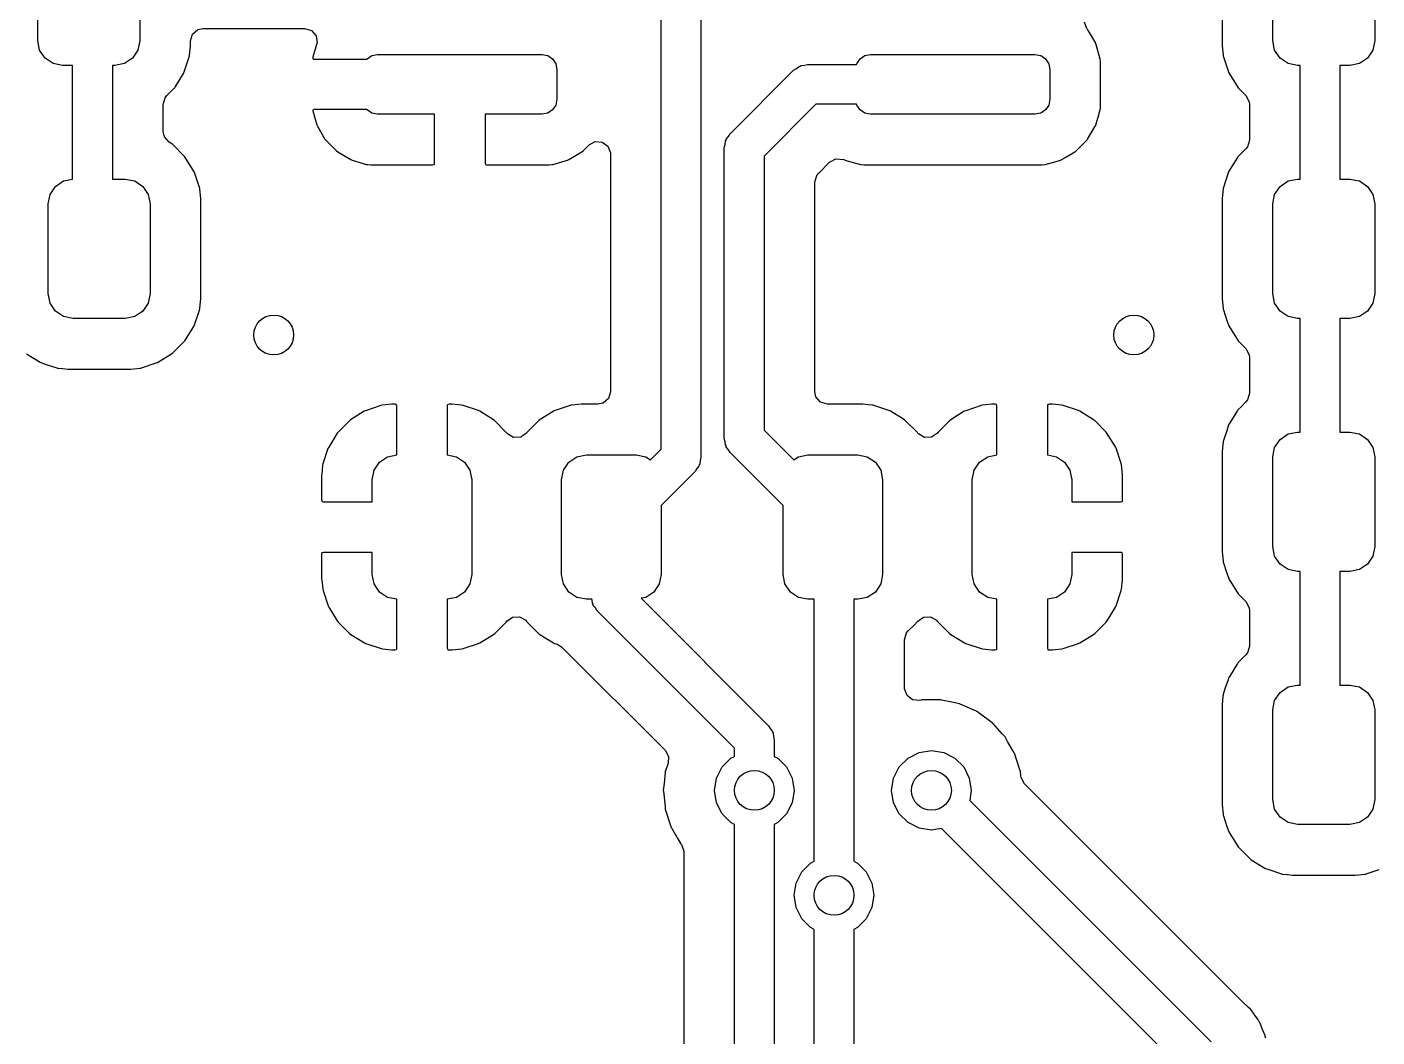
# Model space of a CAD drawing. Extents: x 61 to 228, y -146 to -45.
# Drawn here: x 180.4 to 193.96, y -65.47 to -55.33 of the extents above; entities that cross this region are included whole.
import ezdxf

# ---------------------------------------------------------------- set-up
doc = ezdxf.new("R2010")
doc.units = 0
doc.layers.add('BLACK', color=7, linetype='CONTINUOUS')

msp = doc.modelspace()

# ---------------------------------------------------------------- linework, layer by layer
at = {"layer": 'BLACK', "linetype": 'CONTINUOUS'}
for p, q in [((186.769, -59.5657), (186.769, -52.9656)), ((187.169, -52.8828), (187.169, -59.6488)), ((180.511, -55.4645), (180.511, -54.5645)), ((192.402, -54.5141), (192.402, -55.5149)), ((192.91, -55.4645), (192.91, -54.5645)), ((193.935, -54.5645), (193.935, -55.4645)), ((181.536, -54.8335), (181.536, -55.4645)), ((191.045, -55.3438), (191.02, -55.2792)), ((182.045, -55.468), (182.065, -55.3999)), ((182.065, -55.3999), (182.119, -55.3534)), ((182.119, -55.3534), (182.171, -55.342)), ((182.171, -55.342), (183.19, -55.342)), ((183.19, -55.342), (183.258, -55.362)), ((183.258, -55.362), (183.305, -55.4157)), ((183.305, -55.4157), (183.315, -55.4859)), ((191.048, -55.3467), (191.045, -55.3438)), ((191.052, -55.3535), (191.048, -55.3467)), ((191.06, -55.3666), (191.052, -55.3535)), ((191.052, -55.3535), (191.052, -55.3535)), ((191.133, -55.4899), (191.06, -55.3666)), ((180.53, -55.5602), (180.511, -55.4645)), ((180.585, -55.6413), (180.53, -55.5602)), ((181.517, -55.5602), (181.463, -55.6413)), ((181.536, -55.4645), (181.517, -55.5602)), ((182.035, -55.6091), (182.045, -55.5181)), ((182.045, -55.5149), (182.045, -55.468)), ((182.045, -55.5181), (182.045, -55.5149)), ((183.311, -55.5032), (183.273, -55.6321)), ((183.315, -55.4859), (183.311, -55.5032)), ((191.135, -55.4975), (191.133, -55.4899)), ((191.141, -55.5181), (191.135, -55.4975)), ((191.135, -55.4975), (191.135, -55.4975)), ((191.179, -55.6497), (191.141, -55.5181)), ((192.402, -55.5149), (192.402, -55.5181)), ((192.402, -55.5181), (192.402, -55.5181)), ((192.402, -55.5181), (192.412, -55.6091)), ((192.929, -55.5602), (192.91, -55.4645)), ((192.984, -55.6413), (192.929, -55.5602)), ((193.916, -55.5602), (193.862, -55.6413)), ((193.935, -55.4645), (193.916, -55.5602)), ((180.666, -55.6955), (180.585, -55.6413)), ((180.761, -55.7145), (180.666, -55.6955)), ((181.382, -55.6955), (181.286, -55.7145)), ((181.463, -55.6413), (181.382, -55.6955)), ((181.979, -55.7872), (182.022, -55.6561)), ((182.022, -55.6561), (182.032, -55.6259)), ((182.032, -55.6259), (182.034, -55.6194)), ((182.032, -55.6259), (182.032, -55.6259)), ((182.034, -55.6194), (182.035, -55.6091)), ((183.273, -55.6321), (183.274, -55.6462)), ((183.274, -55.6462), (183.281, -55.6495)), ((183.281, -55.6495), (183.816, -55.6495)), ((183.816, -55.6495), (183.817, -55.6474)), ((183.817, -55.6474), (183.866, -55.6149)), ((183.866, -55.6149), (183.923, -55.6035)), ((183.923, -55.6035), (185.573, -55.6035)), ((185.573, -55.6035), (185.631, -55.6149)), ((185.631, -55.6149), (185.679, -55.6474)), ((185.679, -55.6474), (185.712, -55.6961)), ((185.712, -55.6961), (185.723, -55.7535)), ((188.209, -55.7109), (188.241, -55.7035)), ((188.241, -55.7035), (188.733, -55.7035)), ((188.733, -55.7035), (188.735, -55.6961)), ((188.735, -55.6961), (188.767, -55.6474)), ((188.767, -55.6474), (188.816, -55.6149)), ((188.816, -55.6149), (188.873, -55.6035)), ((188.873, -55.6035), (190.523, -55.6035)), ((190.523, -55.6035), (190.581, -55.6149)), ((190.581, -55.6149), (190.629, -55.6474)), ((190.629, -55.6474), (190.662, -55.6961)), ((190.662, -55.6961), (190.673, -55.7535)), ((191.179, -55.6561), (191.179, -55.6497)), ((191.181, -55.6695), (191.179, -55.6561)), ((191.179, -55.6561), (191.179, -55.6561)), ((191.182, -55.687), (191.181, -55.6695)), ((191.182, -56.12), (191.182, -55.687)), ((192.412, -55.6091), (192.413, -55.6207)), ((192.413, -55.6207), (192.415, -55.6272)), ((192.415, -55.6272), (192.415, -55.6272)), ((192.415, -55.6272), (192.445, -55.7173)), ((193.065, -55.6955), (192.984, -55.6413)), ((193.16, -55.7145), (193.065, -55.6955)), ((193.781, -55.6955), (193.685, -55.7145)), ((193.862, -55.6413), (193.781, -55.6955)), ((180.861, -55.7145), (180.761, -55.7145)), ((180.861, -56.8552), (180.861, -55.7145)), ((181.286, -55.7145), (181.261, -55.7145)), ((181.261, -55.7145), (181.261, -56.8545)), ((181.89, -55.9316), (181.975, -55.7935)), ((181.975, -55.7935), (181.979, -55.7872)), ((181.975, -55.7935), (181.975, -55.7935)), ((185.723, -55.7535), (185.723, -56.0535)), ((187.463, -56.399), (188.1, -55.7618)), ((188.1, -55.7618), (188.128, -55.7441)), ((188.128, -55.7441), (188.155, -55.7233)), ((188.155, -55.7233), (188.166, -55.7207)), ((188.166, -55.7207), (188.176, -55.7146)), ((188.176, -55.7146), (188.209, -55.7109)), ((190.673, -55.7535), (190.673, -56.0535)), ((192.445, -55.7173), (192.469, -55.7884)), ((192.469, -55.7884), (192.562, -55.9388)), ((193.185, -55.7145), (193.16, -55.7145)), ((193.185, -56.8545), (193.185, -55.7145)), ((193.685, -55.7145), (193.585, -55.7145)), ((193.585, -55.7145), (193.585, -56.8545)), ((181.807, -56.0169), (181.881, -55.943)), ((181.881, -55.943), (181.886, -55.9378)), ((181.886, -55.9378), (181.89, -55.9316)), ((192.562, -55.9388), (192.639, -56.0159)), ((181.77, -56.1059), (181.79, -56.0378)), ((181.77, -56.3773), (181.77, -56.1059)), ((181.79, -56.0378), (181.807, -56.0169)), ((185.712, -56.1109), (185.679, -56.1596)), ((185.723, -56.0535), (185.712, -56.1109)), ((188.324, -56.1035), (187.804, -56.6232)), ((188.733, -56.1035), (188.324, -56.1035)), ((188.735, -56.1109), (188.733, -56.1035)), ((188.767, -56.1596), (188.735, -56.1109)), ((190.662, -56.1109), (190.629, -56.1596)), ((190.673, -56.0535), (190.662, -56.1109)), ((192.639, -56.0159), (192.64, -56.0167)), ((192.64, -56.0167), (192.674, -56.079)), ((192.674, -56.079), (192.677, -56.1059)), ((192.677, -56.1059), (192.677, -56.4631)), ((183.273, -56.1615), (183.272, -56.1694)), ((183.272, -56.1694), (183.313, -56.3093)), ((183.287, -56.1575), (183.273, -56.1615)), ((183.816, -56.1575), (183.287, -56.1575)), ((183.817, -56.1596), (183.816, -56.1575)), ((183.866, -56.1921), (183.817, -56.1596)), ((183.923, -56.2035), (183.866, -56.1921)), ((184.494, -56.2035), (183.923, -56.2035)), ((184.494, -56.698), (184.494, -56.2035)), ((185.573, -56.2035), (185.002, -56.2035)), ((185.002, -56.2035), (185.002, -56.6934)), ((185.631, -56.1921), (185.573, -56.2035)), ((185.679, -56.1596), (185.631, -56.1921)), ((188.816, -56.1921), (188.767, -56.1596)), ((188.873, -56.2035), (188.816, -56.1921)), ((190.523, -56.2035), (188.873, -56.2035)), ((190.581, -56.1921), (190.523, -56.2035)), ((190.629, -56.1596), (190.581, -56.1921)), ((191.135, -56.3093), (191.157, -56.2339)), ((191.157, -56.2339), (191.179, -56.1573)), ((191.179, -56.1573), (191.18, -56.1497)), ((191.18, -56.1497), (191.182, -56.1225)), ((191.182, -56.1225), (191.182, -56.12)), ((191.182, -56.1225), (191.182, -56.1225)), ((181.782, -56.4318), (181.77, -56.3773)), ((183.313, -56.3093), (183.319, -56.3237)), ((183.319, -56.3237), (183.395, -56.4532)), ((191.052, -56.4535), (191.129, -56.3239)), ((191.129, -56.3239), (191.133, -56.3171)), ((191.133, -56.3171), (191.135, -56.3093)), ((181.83, -56.4846), (181.782, -56.4318)), ((181.857, -56.5014), (181.83, -56.4846)), ((181.863, -56.5052), (181.857, -56.5014)), ((181.988, -56.6302), (181.863, -56.5052)), ((183.395, -56.4532), (183.405, -56.4656)), ((183.405, -56.4656), (183.511, -56.5719)), ((185.986, -56.5719), (186.046, -56.5116)), ((186.046, -56.5116), (186.108, -56.4776)), ((186.108, -56.4776), (186.179, -56.4827)), ((186.179, -56.4827), (186.236, -56.5252)), ((187.404, -56.5401), (187.412, -56.5075)), ((187.412, -56.5075), (187.416, -56.4743)), ((187.416, -56.4743), (187.422, -56.4646)), ((187.422, -56.4646), (187.424, -56.4534)), ((187.424, -56.4534), (187.445, -56.4273)), ((187.445, -56.4273), (187.463, -56.399)), ((190.93, -56.578), (191.048, -56.4603)), ((191.048, -56.4603), (191.052, -56.4535)), ((191.052, -56.4535), (191.052, -56.4535)), ((192.677, -56.4631), (192.657, -56.5312)), ((182.081, -56.7806), (181.988, -56.6302)), ((183.511, -56.5719), (183.524, -56.5816)), ((183.524, -56.5816), (183.653, -56.6581)), ((185.844, -56.6581), (185.973, -56.5816)), ((185.973, -56.5816), (185.986, -56.5719)), ((186.236, -56.5252), (186.261, -56.5918)), ((186.261, -56.5918), (186.261, -56.6007)), ((186.261, -56.6007), (186.261, -58.989)), ((187.404, -59.4585), (187.404, -56.5401)), ((187.804, -56.6232), (187.804, -59.3757)), ((188.462, -56.6845), (188.525, -56.6505)), ((188.525, -56.6505), (188.601, -56.6579)), ((190.787, -56.6626), (190.84, -56.6312)), ((190.84, -56.6312), (190.923, -56.582)), ((190.923, -56.582), (190.93, -56.578)), ((190.923, -56.582), (190.923, -56.582)), ((192.557, -56.6374), (192.488, -56.7495)), ((192.561, -56.6312), (192.557, -56.6374)), ((192.557, -56.6374), (192.557, -56.6374)), ((192.603, -56.5893), (192.561, -56.6312)), ((192.64, -56.5521), (192.603, -56.5893)), ((192.657, -56.5312), (192.64, -56.5521)), ((182.084, -56.7887), (182.081, -56.7806)), ((182.134, -56.9395), (182.084, -56.7887)), ((183.653, -56.6581), (183.668, -56.6644)), ((183.668, -56.6644), (183.813, -56.7068)), ((183.813, -56.7068), (183.826, -56.7091)), ((183.826, -56.7091), (183.854, -56.7113)), ((183.854, -56.7113), (183.859, -56.7115)), ((183.859, -56.7115), (184.476, -56.7115)), ((184.476, -56.7115), (184.492, -56.707)), ((184.492, -56.707), (184.493, -56.7056)), ((184.493, -56.7056), (184.494, -56.698)), ((185.002, -56.6934), (185.007, -56.7086)), ((185.007, -56.7086), (185.008, -56.7098)), ((185.008, -56.7098), (185.016, -56.7115)), ((185.016, -56.7115), (185.637, -56.7115)), ((185.637, -56.7115), (185.642, -56.7113)), ((185.642, -56.7113), (185.671, -56.7091)), ((185.671, -56.7091), (185.683, -56.7068)), ((185.683, -56.7068), (185.829, -56.6644)), ((185.829, -56.6644), (185.844, -56.6581)), ((188.35, -56.797), (188.462, -56.6845)), ((188.601, -56.6579), (188.603, -56.6586)), ((188.603, -56.6586), (188.61, -56.6626)), ((188.61, -56.6626), (188.617, -56.6649)), ((188.617, -56.6649), (188.617, -56.6649)), ((188.617, -56.6649), (188.638, -56.6709)), ((188.638, -56.6709), (188.77, -56.7091)), ((188.77, -56.7091), (188.776, -56.7096)), ((188.776, -56.7096), (188.776, -56.7096)), ((188.776, -56.7096), (188.804, -56.7118)), ((188.804, -56.7118), (188.804, -56.7118)), ((188.804, -56.7118), (188.807, -56.712)), ((188.807, -56.712), (190.59, -56.712)), ((190.59, -56.712), (190.592, -56.7118)), ((190.592, -56.7118), (190.621, -56.7096)), ((190.592, -56.7118), (190.592, -56.7118)), ((190.621, -56.7096), (190.627, -56.7091)), ((190.621, -56.7096), (190.621, -56.7096)), ((190.627, -56.7091), (190.759, -56.6709)), ((190.759, -56.6709), (190.779, -56.6649)), ((190.779, -56.6649), (190.787, -56.6626)), ((190.779, -56.6649), (190.779, -56.6649)), ((192.468, -56.7818), (192.413, -56.9496)), ((192.488, -56.7495), (192.468, -56.7818)), ((180.634, -57.0088), (180.688, -56.9277)), ((180.688, -56.9277), (180.769, -56.8735)), ((180.769, -56.8735), (180.861, -56.8552)), ((181.261, -56.8545), (181.39, -56.8545)), ((181.39, -56.8545), (181.486, -56.8735)), ((181.486, -56.8735), (181.567, -56.9277)), ((181.567, -56.9277), (181.621, -57.0088)), ((188.313, -56.8861), (188.333, -56.8179)), ((188.313, -58.989), (188.313, -56.8861)), ((188.333, -56.8179), (188.35, -56.797)), ((192.929, -57.0088), (192.984, -56.9277)), ((192.984, -56.9277), (193.065, -56.8735)), ((193.065, -56.8735), (193.16, -56.8545)), ((193.16, -56.8545), (193.185, -56.8545)), ((193.585, -56.8545), (193.685, -56.8545)), ((193.685, -56.8545), (193.781, -56.8735)), ((193.781, -56.8735), (193.862, -56.9277)), ((193.862, -56.9277), (193.916, -57.0088)), ((180.615, -57.1045), (180.634, -57.0088)), ((181.621, -57.0088), (181.64, -57.1045)), ((182.137, -56.9483), (182.134, -56.9395)), ((182.138, -56.9552), (182.137, -56.9483)), ((182.148, -57.0508), (182.138, -56.9552)), ((182.138, -56.9552), (182.138, -56.9552)), ((182.148, -57.0541), (182.148, -57.0508)), ((182.148, -58.0549), (182.148, -57.0541)), ((192.413, -56.9496), (192.402, -57.0541)), ((192.402, -57.0541), (192.402, -58.0549)), ((192.91, -57.1045), (192.929, -57.0088)), ((193.916, -57.0088), (193.935, -57.1045)), ((180.615, -58.0045), (180.615, -57.1045)), ((181.64, -57.1045), (181.64, -58.0045)), ((192.91, -58.0045), (192.91, -57.1045)), ((193.935, -57.1045), (193.935, -58.0045)), ((180.634, -58.1002), (180.615, -58.0045)), ((181.64, -58.0045), (181.621, -58.1002)), ((192.929, -58.1002), (192.91, -58.0045)), ((193.935, -58.0045), (193.916, -58.1002)), ((180.688, -58.1813), (180.634, -58.1002)), ((181.621, -58.1002), (181.567, -58.1813)), ((182.138, -58.1517), (182.145, -58.0859)), ((182.145, -58.0859), (182.148, -58.0549)), ((192.402, -58.0549), (192.402, -58.0581)), ((192.402, -58.0581), (192.402, -58.0581)), ((192.402, -58.0581), (192.412, -58.1525)), ((192.984, -58.1813), (192.929, -58.1002)), ((193.916, -58.1002), (193.862, -58.1813)), ((180.769, -58.2355), (180.688, -58.1813)), ((180.865, -58.2545), (180.769, -58.2355)), ((181.39, -58.2545), (180.865, -58.2545)), ((181.486, -58.2355), (181.39, -58.2545)), ((181.567, -58.1813), (181.486, -58.2355)), ((182.082, -58.3272), (182.128, -58.1892)), ((182.128, -58.1892), (182.136, -58.1659)), ((182.136, -58.1659), (182.138, -58.1594)), ((182.136, -58.1659), (182.136, -58.1659)), ((182.138, -58.1594), (182.138, -58.1517)), ((192.412, -58.1525), (192.413, -58.1607)), ((192.413, -58.1607), (192.415, -58.1672)), ((192.415, -58.1672), (192.415, -58.1672)), ((192.415, -58.1672), (192.451, -58.2741)), ((192.451, -58.2741), (192.469, -58.3284)), ((193.065, -58.2355), (192.984, -58.1813)), ((193.16, -58.2545), (193.065, -58.2355)), ((193.185, -58.2545), (193.16, -58.2545)), ((193.185, -59.3945), (193.185, -58.2545)), ((193.685, -58.2545), (193.585, -58.2545)), ((193.585, -58.2545), (193.585, -59.3945)), ((193.781, -58.2355), (193.685, -58.2545)), ((193.862, -58.1813), (193.781, -58.2355)), ((182.006, -58.4509), (182.078, -58.3335)), ((182.078, -58.3335), (182.082, -58.3272)), ((182.078, -58.3335), (182.078, -58.3335)), ((192.469, -58.3284), (192.562, -58.4788)), ((181.864, -58.603), (181.989, -58.4778)), ((181.989, -58.4778), (182.006, -58.4509)), ((192.562, -58.4788), (192.567, -58.484)), ((192.567, -58.484), (192.569, -58.4857)), ((192.569, -58.4857), (192.639, -58.5559)), ((180.398, -58.6076), (180.535, -58.6922)), ((181.714, -58.696), (181.864, -58.603)), ((192.639, -58.5559), (192.64, -58.5567)), ((192.64, -58.5567), (192.674, -58.619)), ((192.674, -58.619), (192.677, -58.6459)), ((192.677, -58.6459), (192.677, -59.0031)), ((180.535, -58.6922), (180.542, -58.6966)), ((180.542, -58.6966), (180.596, -58.7146)), ((180.596, -58.7146), (180.704, -58.7501)), ((180.704, -58.7501), (180.704, -58.7501)), ((180.704, -58.7501), (180.71, -58.7523)), ((180.71, -58.7523), (180.717, -58.753)), ((180.717, -58.753), (180.717, -58.753)), ((180.717, -58.753), (180.76, -58.7574)), ((180.76, -58.7574), (180.814, -58.763)), ((180.814, -58.763), (181.44, -58.763)), ((181.44, -58.763), (181.444, -58.7627)), ((181.444, -58.7627), (181.539, -58.7527)), ((181.444, -58.7627), (181.444, -58.7627)), ((181.539, -58.7527), (181.546, -58.752)), ((181.539, -58.7527), (181.539, -58.7527)), ((181.546, -58.752), (181.553, -58.7498)), ((181.553, -58.7498), (181.7, -58.7007)), ((181.553, -58.7498), (181.553, -58.7498)), ((181.7, -58.7007), (181.714, -58.696)), ((186.241, -59.0571), (186.187, -59.1036)), ((186.261, -58.989), (186.241, -59.0571)), ((188.324, -59.0413), (188.313, -58.989)), ((188.371, -59.095), (188.324, -59.0413)), ((188.439, -59.115), (188.371, -59.095)), ((192.64, -59.0921), (192.596, -59.1364)), ((192.657, -59.0712), (192.64, -59.0921)), ((192.677, -59.0031), (192.657, -59.0712)), ((183.789, -59.1863), (183.652, -59.2716)), ((183.803, -59.1801), (183.789, -59.1863)), ((183.957, -59.1286), (183.803, -59.1801)), ((183.97, -59.1258), (183.957, -59.1286)), ((184.066, -59.1158), (183.97, -59.1258)), ((184.072, -59.1155), (184.066, -59.1158)), ((184.102, -59.1155), (184.072, -59.1155)), ((184.11, -59.1172), (184.102, -59.1155)), ((184.111, -59.1184), (184.11, -59.1172)), ((184.115, -59.1336), (184.111, -59.1184)), ((184.115, -59.6243), (184.115, -59.1336)), ((184.625, -59.1214), (184.623, -59.129)), ((184.623, -59.129), (184.623, -59.6243)), ((184.626, -59.12), (184.625, -59.1214)), ((184.642, -59.1155), (184.626, -59.12)), ((184.667, -59.1155), (184.642, -59.1155)), ((184.673, -59.1158), (184.667, -59.1155)), ((184.767, -59.1255), (184.673, -59.1158)), ((184.781, -59.1284), (184.767, -59.1255)), ((184.935, -59.1795), (184.781, -59.1284)), ((184.948, -59.1857), (184.935, -59.1795)), ((185.086, -59.2707), (184.948, -59.1857)), ((185.695, -59.182), (185.545, -59.275)), ((185.756, -59.1617), (185.695, -59.182)), ((185.857, -59.1282), (185.756, -59.1617)), ((185.863, -59.126), (185.857, -59.1282)), ((185.857, -59.1282), (185.857, -59.1282)), ((185.87, -59.1253), (185.863, -59.126)), ((185.966, -59.1153), (185.87, -59.1253)), ((185.87, -59.1253), (185.87, -59.1253)), ((185.969, -59.115), (185.966, -59.1153)), ((185.966, -59.1153), (185.966, -59.1153)), ((186.135, -59.115), (185.969, -59.115)), ((186.187, -59.1036), (186.135, -59.115)), ((188.795, -59.115), (188.439, -59.115)), ((188.849, -59.1206), (188.795, -59.115)), ((188.892, -59.125), (188.849, -59.1206)), ((188.899, -59.1257), (188.892, -59.125)), ((188.892, -59.125), (188.892, -59.125)), ((188.906, -59.1279), (188.899, -59.1257)), ((188.966, -59.1477), (188.906, -59.1279)), ((188.906, -59.1279), (188.906, -59.1279)), ((189.067, -59.1814), (188.966, -59.1477)), ((189.073, -59.1852), (189.067, -59.1814)), ((189.203, -59.2651), (189.073, -59.1852)), ((189.073, -59.1852), (189.073, -59.1852)), ((189.814, -59.1863), (189.677, -59.2716)), ((189.828, -59.1801), (189.814, -59.1863)), ((189.982, -59.1286), (189.828, -59.1801)), ((189.995, -59.1258), (189.982, -59.1286)), ((190.091, -59.1158), (189.995, -59.1258)), ((190.097, -59.1155), (190.091, -59.1158)), ((190.127, -59.1155), (190.097, -59.1155)), ((190.135, -59.1172), (190.127, -59.1155)), ((190.136, -59.1184), (190.135, -59.1172)), ((190.14, -59.1336), (190.136, -59.1184)), ((190.14, -59.6243), (190.14, -59.1336)), ((190.65, -59.1214), (190.648, -59.129)), ((190.648, -59.129), (190.648, -59.6243)), ((190.651, -59.12), (190.65, -59.1214)), ((190.667, -59.1155), (190.651, -59.12)), ((190.692, -59.1155), (190.667, -59.1155)), ((190.698, -59.1158), (190.692, -59.1155)), ((190.792, -59.1255), (190.698, -59.1158)), ((190.806, -59.1284), (190.792, -59.1255)), ((190.96, -59.1795), (190.806, -59.1284)), ((190.973, -59.1857), (190.96, -59.1795)), ((191.111, -59.2707), (190.973, -59.1857)), ((192.557, -59.1774), (192.498, -59.2737)), ((192.561, -59.1712), (192.557, -59.1774)), ((192.557, -59.1774), (192.557, -59.1774)), ((192.596, -59.1364), (192.561, -59.1712)), ((183.64, -59.2806), (183.526, -59.3953)), ((183.652, -59.2716), (183.64, -59.2806)), ((185.098, -59.2798), (185.086, -59.2707)), ((185.212, -59.3943), (185.098, -59.2798)), ((185.545, -59.275), (185.42, -59.4002)), ((189.218, -59.2742), (189.203, -59.2651)), ((189.343, -59.3992), (189.218, -59.2742)), ((189.665, -59.2806), (189.551, -59.3953)), ((189.677, -59.2716), (189.665, -59.2806)), ((191.123, -59.2798), (191.111, -59.2707)), ((191.237, -59.3943), (191.123, -59.2798)), ((192.468, -59.3218), (192.449, -59.3809)), ((192.498, -59.2737), (192.468, -59.3218)), ((183.517, -59.4067), (183.432, -59.5447)), ((183.526, -59.3953), (183.517, -59.4067)), ((185.22, -59.4044), (185.212, -59.3943)), ((185.228, -59.4129), (185.22, -59.4044)), ((185.289, -59.4486), (185.228, -59.4129)), ((185.36, -59.4453), (185.289, -59.4486)), ((185.417, -59.4047), (185.36, -59.4453)), ((185.42, -59.4002), (185.417, -59.4047)), ((187.412, -59.4911), (187.404, -59.4585)), ((187.416, -59.5243), (187.412, -59.4911)), ((187.804, -59.3757), (188.102, -59.6736)), ((189.347, -59.4051), (189.343, -59.3992)), ((189.353, -59.4129), (189.347, -59.4051)), ((189.415, -59.4486), (189.353, -59.4129)), ((189.486, -59.4453), (189.415, -59.4486)), ((189.544, -59.4043), (189.486, -59.4453)), ((189.551, -59.3953), (189.544, -59.4043)), ((191.246, -59.4057), (191.237, -59.3943)), ((191.332, -59.5435), (191.246, -59.4057)), ((192.412, -59.4965), (192.41, -59.5179)), ((192.413, -59.4896), (192.412, -59.4965)), ((192.412, -59.4965), (192.412, -59.4965)), ((192.426, -59.4486), (192.413, -59.4896)), ((192.449, -59.3809), (192.426, -59.4486)), ((192.929, -59.5488), (192.984, -59.4677)), ((192.984, -59.4677), (193.065, -59.4135)), ((193.065, -59.4135), (193.16, -59.3945)), ((193.16, -59.3945), (193.185, -59.3945)), ((193.585, -59.3945), (193.685, -59.3945)), ((193.685, -59.3945), (193.781, -59.4135)), ((193.781, -59.4135), (193.862, -59.4677)), ((193.862, -59.4677), (193.916, -59.5488)), ((183.425, -59.5579), (183.374, -59.7122)), ((183.432, -59.5447), (183.425, -59.5579)), ((184.024, -59.6425), (184.115, -59.6243)), ((184.623, -59.6243), (184.715, -59.6425)), ((185.924, -59.6425), (186.019, -59.6235)), ((186.019, -59.6235), (186.519, -59.6235)), ((186.519, -59.6235), (186.615, -59.6425)), ((186.662, -59.6736), (186.769, -59.5657)), ((187.422, -59.534), (187.416, -59.5243)), ((187.424, -59.5452), (187.422, -59.534)), ((187.445, -59.5714), (187.424, -59.5452)), ((187.463, -59.5997), (187.445, -59.5714)), ((187.994, -60.1313), (187.463, -59.5997)), ((188.149, -59.6425), (188.244, -59.6235)), ((188.244, -59.6235), (188.744, -59.6235)), ((188.744, -59.6235), (188.84, -59.6425)), ((190.049, -59.6425), (190.14, -59.6243)), ((190.648, -59.6243), (190.74, -59.6425)), ((191.338, -59.5567), (191.332, -59.5435)), ((191.389, -59.7109), (191.338, -59.5567)), ((192.41, -59.5179), (192.402, -59.5941)), ((192.402, -59.5941), (192.402, -60.5949)), ((192.91, -59.6445), (192.929, -59.5488)), ((193.916, -59.5488), (193.935, -59.6445)), ((183.371, -59.7256), (183.362, -59.8199)), ((183.374, -59.7122), (183.371, -59.7256)), ((183.888, -59.7778), (183.943, -59.6967)), ((183.943, -59.6967), (184.024, -59.6425)), ((184.715, -59.6425), (184.796, -59.6967)), ((184.796, -59.6967), (184.85, -59.7778)), ((185.788, -59.7778), (185.843, -59.6967)), ((185.843, -59.6967), (185.924, -59.6425)), ((186.615, -59.6425), (186.662, -59.6736)), ((187.129, -59.7616), (187.111, -59.7899)), ((187.149, -59.7355), (187.129, -59.7616)), ((187.152, -59.7243), (187.149, -59.7355)), ((187.158, -59.7146), (187.152, -59.7243)), ((187.162, -59.6814), (187.158, -59.7146)), ((187.169, -59.6488), (187.162, -59.6814)), ((188.102, -59.6736), (188.149, -59.6425)), ((188.84, -59.6425), (188.921, -59.6967)), ((188.921, -59.6967), (188.975, -59.7778)), ((189.913, -59.7778), (189.968, -59.6967)), ((189.968, -59.6967), (190.049, -59.6425)), ((190.74, -59.6425), (190.821, -59.6967)), ((190.821, -59.6967), (190.875, -59.7778)), ((191.392, -59.7243), (191.389, -59.7109)), ((191.402, -59.8199), (191.392, -59.7243)), ((192.91, -60.5445), (192.91, -59.6445)), ((193.935, -59.6445), (193.935, -60.5445)), ((183.362, -59.8199), (183.361, -59.8264)), ((183.361, -59.8264), (183.361, -60.0764)), ((183.869, -59.8735), (183.888, -59.7778)), ((183.869, -60.0945), (183.869, -59.8735)), ((184.85, -59.7778), (184.869, -59.8735)), ((184.869, -59.8735), (184.869, -60.8235)), ((185.769, -59.8735), (185.788, -59.7778)), ((185.769, -60.8235), (185.769, -59.8735)), ((187.111, -59.7899), (186.769, -60.1313)), ((188.975, -59.7778), (188.994, -59.8735)), ((188.994, -59.8735), (188.994, -60.8235)), ((189.894, -59.8735), (189.913, -59.7778)), ((189.894, -60.8235), (189.894, -59.8735)), ((190.875, -59.7778), (190.894, -59.8735)), ((190.894, -59.8735), (190.894, -60.0945)), ((191.402, -59.8264), (191.402, -59.8199)), ((191.402, -60.081), (191.402, -59.8264)), ((183.361, -60.0764), (183.366, -60.0916)), ((183.366, -60.0916), (183.367, -60.0928)), ((183.367, -60.0928), (183.375, -60.0945)), ((183.375, -60.0945), (183.869, -60.0945)), ((186.769, -60.1313), (186.769, -60.8235)), ((187.994, -60.8235), (187.994, -60.1313)), ((190.894, -60.0945), (191.384, -60.0945)), ((191.384, -60.0945), (191.4, -60.09)), ((191.4, -60.09), (191.401, -60.0886)), ((191.401, -60.0886), (191.402, -60.081)), ((192.929, -60.6402), (192.91, -60.5445)), ((193.935, -60.5445), (193.916, -60.6402)), ((183.363, -60.6084), (183.361, -60.616)), ((183.361, -60.616), (183.361, -60.8706)), ((183.364, -60.607), (183.363, -60.6084)), ((183.38, -60.6025), (183.364, -60.607)), ((183.869, -60.6025), (183.38, -60.6025)), ((183.869, -60.8235), (183.869, -60.6025)), ((191.389, -60.6025), (190.894, -60.6025)), ((190.894, -60.6025), (190.894, -60.8235)), ((191.397, -60.6042), (191.389, -60.6025)), ((191.398, -60.6054), (191.397, -60.6042)), ((191.402, -60.6206), (191.398, -60.6054)), ((191.402, -60.8706), (191.402, -60.6206)), ((192.402, -60.5949), (192.402, -60.5981)), ((192.402, -60.5981), (192.402, -60.5981)), ((192.402, -60.5981), (192.412, -60.6879)), ((192.412, -60.6879), (192.413, -60.7007)), ((192.413, -60.7007), (192.415, -60.7072)), ((192.415, -60.7072), (192.415, -60.7072)), ((192.415, -60.7072), (192.446, -60.8012)), ((192.984, -60.7213), (192.929, -60.6402)), ((193.065, -60.7755), (192.984, -60.7213)), ((193.862, -60.7213), (193.781, -60.7755)), ((193.916, -60.6402), (193.862, -60.7213)), ((183.888, -60.9192), (183.869, -60.8235)), ((184.869, -60.8235), (184.85, -60.9192)), ((185.788, -60.9192), (185.769, -60.8235)), ((186.769, -60.8235), (186.75, -60.9192)), ((188.013, -60.9192), (187.994, -60.8235)), ((188.994, -60.8235), (188.975, -60.9192)), ((189.913, -60.9192), (189.894, -60.8235)), ((190.894, -60.8235), (190.875, -60.9192)), ((192.446, -60.8012), (192.469, -60.8684)), ((193.16, -60.7945), (193.065, -60.7755)), ((193.185, -60.7945), (193.16, -60.7945)), ((193.185, -61.9345), (193.185, -60.7945)), ((193.685, -60.7945), (193.585, -60.7945)), ((193.585, -60.7945), (193.585, -61.9345)), ((193.781, -60.7755), (193.685, -60.7945)), ((183.361, -60.8706), (183.362, -60.8771)), ((183.362, -60.8771), (183.372, -60.9727)), ((183.372, -60.9727), (183.375, -60.9861)), ((183.375, -60.9861), (183.426, -61.1403)), ((183.943, -61.0003), (183.888, -60.9192)), ((184.85, -60.9192), (184.796, -61.0003)), ((185.843, -61.0003), (185.788, -60.9192)), ((186.75, -60.9192), (186.696, -61.0003)), ((188.068, -61.0003), (188.013, -60.9192)), ((188.975, -60.9192), (188.921, -61.0003)), ((189.968, -61.0003), (189.913, -60.9192)), ((190.875, -60.9192), (190.821, -61.0003)), ((191.338, -61.1391), (191.39, -60.9848)), ((191.39, -60.9848), (191.392, -60.9714)), ((191.392, -60.9714), (191.402, -60.8771)), ((191.402, -60.8771), (191.402, -60.8706)), ((192.469, -60.8684), (192.562, -61.0188)), ((184.024, -61.0545), (183.943, -61.0003)), ((184.115, -61.0727), (184.024, -61.0545)), ((184.115, -61.568), (184.115, -61.0727)), ((184.715, -61.0545), (184.623, -61.0727)), ((184.623, -61.0727), (184.623, -61.5634)), ((184.796, -61.0003), (184.715, -61.0545)), ((185.924, -61.0545), (185.843, -61.0003)), ((186.019, -61.0735), (185.924, -61.0545)), ((186.075, -61.0735), (186.019, -61.0735)), ((186.077, -61.08), (186.075, -61.0735)), ((186.081, -61.1132), (186.077, -61.08)), ((186.087, -61.1229), (186.081, -61.1132)), ((186.089, -61.1341), (186.087, -61.1229)), ((186.615, -61.0545), (186.569, -61.0637)), ((186.569, -61.0637), (187.848, -62.3428)), ((186.696, -61.0003), (186.615, -61.0545)), ((188.149, -61.0545), (188.068, -61.0003)), ((188.244, -61.0735), (188.149, -61.0545)), ((188.306, -61.0735), (188.244, -61.0735)), ((188.306, -63.704), (188.306, -61.0735)), ((188.744, -61.0735), (188.706, -61.0735)), ((188.706, -61.0735), (188.706, -63.704)), ((188.84, -61.0545), (188.744, -61.0735)), ((188.921, -61.0003), (188.84, -61.0545)), ((190.049, -61.0545), (189.968, -61.0003)), ((190.14, -61.0727), (190.049, -61.0545)), ((190.14, -61.568), (190.14, -61.0727)), ((190.74, -61.0545), (190.648, -61.0727)), ((190.648, -61.0727), (190.648, -61.5634)), ((190.821, -61.0003), (190.74, -61.0545)), ((192.562, -61.0188), (192.639, -61.0959)), ((192.639, -61.0959), (192.64, -61.0967)), ((192.64, -61.0967), (192.674, -61.159)), ((183.426, -61.1403), (183.432, -61.1535)), ((183.432, -61.1535), (183.517, -61.2913)), ((185.22, -61.2927), (185.278, -61.2517)), ((185.278, -61.2517), (185.349, -61.2484)), ((185.349, -61.2484), (185.41, -61.2841)), ((186.11, -61.1603), (186.089, -61.1341)), ((186.128, -61.1886), (186.11, -61.1603)), ((187.506, -62.5668), (186.128, -61.1886)), ((189.347, -61.2923), (189.404, -61.2517)), ((189.404, -61.2517), (189.475, -61.2484)), ((189.475, -61.2484), (189.536, -61.2841)), ((191.247, -61.2903), (191.332, -61.1523)), ((191.332, -61.1523), (191.338, -61.1391)), ((192.674, -61.159), (192.677, -61.1859)), ((192.677, -61.1859), (192.677, -61.5431)), ((183.517, -61.2913), (183.526, -61.3027)), ((183.526, -61.3027), (183.641, -61.4172)), ((185.099, -61.4164), (185.213, -61.3017)), ((185.213, -61.3017), (185.22, -61.2927)), ((185.41, -61.2841), (185.417, -61.2919)), ((185.417, -61.2919), (185.421, -61.2978)), ((185.421, -61.2978), (185.426, -61.303)), ((185.426, -61.303), (185.459, -61.336)), ((185.459, -61.336), (185.546, -61.4228)), ((189.234, -61.4107), (189.251, -61.3898)), ((189.251, -61.3898), (189.309, -61.3316)), ((189.309, -61.3316), (189.344, -61.2968)), ((189.344, -61.2968), (189.347, -61.2923)), ((189.536, -61.2841), (189.543, -61.2926)), ((189.543, -61.2926), (189.551, -61.3027)), ((189.551, -61.3027), (189.666, -61.4172)), ((191.124, -61.4164), (191.238, -61.3017)), ((191.238, -61.3017), (191.247, -61.2903)), ((183.641, -61.4172), (183.653, -61.4263)), ((183.653, -61.4263), (183.791, -61.5113)), ((183.791, -61.5113), (183.804, -61.5175)), ((183.804, -61.5175), (183.958, -61.5686)), ((184.782, -61.5684), (184.936, -61.5169)), ((184.936, -61.5169), (184.949, -61.5107)), ((184.949, -61.5107), (185.087, -61.4254)), ((185.087, -61.4254), (185.099, -61.4164)), ((185.546, -61.4228), (185.552, -61.4266)), ((185.552, -61.4266), (185.552, -61.4266)), ((185.552, -61.4266), (185.69, -61.5113)), ((185.69, -61.5113), (185.697, -61.5156)), ((185.697, -61.5156), (185.704, -61.5179)), ((185.704, -61.5179), (185.704, -61.5179)), ((185.704, -61.5179), (185.725, -61.5249)), ((185.725, -61.5249), (185.769, -61.5504)), ((189.214, -61.4789), (189.234, -61.4107)), ((189.214, -61.965), (189.214, -61.4789)), ((189.666, -61.4172), (189.678, -61.4263)), ((189.678, -61.4263), (189.816, -61.5113)), ((189.816, -61.5113), (189.829, -61.5175)), ((189.829, -61.5175), (189.983, -61.5686)), ((190.807, -61.5684), (190.961, -61.5169)), ((190.961, -61.5169), (190.974, -61.5107)), ((190.974, -61.5107), (191.112, -61.4254)), ((191.112, -61.4254), (191.124, -61.4164)), ((183.958, -61.5686), (183.971, -61.5715)), ((183.971, -61.5715), (184.066, -61.5812)), ((184.066, -61.5812), (184.072, -61.5815)), ((184.072, -61.5815), (184.097, -61.5815)), ((184.097, -61.5815), (184.113, -61.577)), ((184.113, -61.577), (184.114, -61.5756)), ((184.114, -61.5756), (184.115, -61.568)), ((184.623, -61.5634), (184.628, -61.5786)), ((184.628, -61.5786), (184.629, -61.5798)), ((184.629, -61.5798), (184.637, -61.5815)), ((184.637, -61.5815), (184.666, -61.5815)), ((184.666, -61.5815), (184.673, -61.5812)), ((184.673, -61.5812), (184.769, -61.5712)), ((184.769, -61.5712), (184.782, -61.5684)), ((185.769, -61.5504), (185.781, -61.5609)), ((185.781, -61.5609), (185.786, -61.5658)), ((185.786, -61.5658), (186.809, -62.5892)), ((189.983, -61.5686), (189.996, -61.5715)), ((189.996, -61.5715), (190.091, -61.5812)), ((190.091, -61.5812), (190.097, -61.5815)), ((190.097, -61.5815), (190.122, -61.5815)), ((190.122, -61.5815), (190.138, -61.577)), ((190.138, -61.577), (190.139, -61.5756)), ((190.139, -61.5756), (190.14, -61.568)), ((190.648, -61.5634), (190.653, -61.5786)), ((190.653, -61.5786), (190.654, -61.5798)), ((190.654, -61.5798), (190.662, -61.5815)), ((190.662, -61.5815), (190.691, -61.5815)), ((190.691, -61.5815), (190.698, -61.5812)), ((190.698, -61.5812), (190.794, -61.5712)), ((190.794, -61.5712), (190.807, -61.5684)), ((192.603, -61.6693), (192.561, -61.7112)), ((192.64, -61.6321), (192.603, -61.6693)), ((192.657, -61.6112), (192.64, -61.6321)), ((192.677, -61.5431), (192.657, -61.6112)), ((192.557, -61.7174), (192.472, -61.8554)), ((192.561, -61.7112), (192.557, -61.7174)), ((192.557, -61.7174), (192.557, -61.7174)), ((192.462, -61.8821), (192.431, -61.9734)), ((192.468, -61.8618), (192.462, -61.8821)), ((192.472, -61.8554), (192.468, -61.8618)), ((193.065, -61.9535), (193.16, -61.9345)), ((193.16, -61.9345), (193.185, -61.9345)), ((193.585, -61.9345), (193.685, -61.9345)), ((193.685, -61.9345), (193.781, -61.9535)), ((189.214, -61.9734), (189.214, -61.965)), ((189.239, -62.04), (189.214, -61.9734)), ((189.295, -62.0828), (189.239, -62.04)), ((192.411, -62.0467), (192.402, -62.1341)), ((192.412, -62.0365), (192.411, -62.0467)), ((192.413, -62.0296), (192.412, -62.0365)), ((192.412, -62.0365), (192.412, -62.0365)), ((192.431, -61.9734), (192.413, -62.0296)), ((192.929, -62.0888), (192.984, -62.0077)), ((192.984, -62.0077), (193.065, -61.9535)), ((193.781, -61.9535), (193.862, -62.0077)), ((193.862, -62.0077), (193.916, -62.0888)), ((189.366, -62.0882), (189.295, -62.0828)), ((189.382, -62.0849), (189.366, -62.0882)), ((189.389, -62.0835), (189.382, -62.0849)), ((189.382, -62.0849), (189.382, -62.0849)), ((189.579, -62.0835), (189.389, -62.0835)), ((189.586, -62.0849), (189.579, -62.0835)), ((189.673, -62.1034), (189.586, -62.0849)), ((189.586, -62.0849), (189.586, -62.0849)), ((189.766, -62.1232), (189.673, -62.1034)), ((189.772, -62.1259), (189.766, -62.1232)), ((189.935, -62.1982), (189.772, -62.1259)), ((189.772, -62.1259), (189.772, -62.1259)), ((189.941, -62.2009), (189.935, -62.1982)), ((189.935, -62.1982), (189.935, -62.1982)), ((189.946, -62.2048), (189.941, -62.2009)), ((189.962, -62.2163), (189.946, -62.2048)), ((189.946, -62.2048), (189.946, -62.2048)), ((192.402, -62.1341), (192.402, -63.1349)), ((192.91, -62.1845), (192.929, -62.0888)), ((192.91, -63.0845), (192.91, -62.1845)), ((193.916, -62.0888), (193.935, -62.1845)), ((193.935, -62.1845), (193.935, -63.0845)), ((187.848, -62.3428), (187.865, -62.3711)), ((190.095, -62.3131), (189.962, -62.2163)), ((190.1, -62.318), (190.095, -62.3131)), ((190.194, -62.4233), (190.1, -62.318)), ((190.1, -62.318), (190.1, -62.318)), ((187.865, -62.3711), (187.886, -62.3973)), ((187.886, -62.3973), (187.889, -62.4085)), ((187.889, -62.4085), (187.895, -62.4182)), ((187.895, -62.4182), (187.899, -62.4514)), ((187.899, -62.4514), (187.906, -62.484)), ((187.906, -62.484), (187.906, -62.6505)), ((190.223, -62.4551), (190.194, -62.4233)), ((190.249, -62.5), (190.223, -62.4551)), ((186.809, -62.5892), (186.843, -62.6516)), ((187.506, -62.6505), (187.506, -62.5668)), ((189.249, -62.6684), (189.36, -62.6116)), ((189.36, -62.6116), (189.484, -62.592)), ((189.484, -62.592), (189.608, -62.6116)), ((189.608, -62.6116), (189.719, -62.6684)), ((190.305, -62.5967), (190.249, -62.5)), ((190.319, -62.6204), (190.305, -62.5967)), ((190.321, -62.6267), (190.319, -62.6204)), ((186.83, -62.7482), (186.827, -62.7583)), ((186.84, -62.7173), (186.83, -62.7482)), ((186.843, -62.6516), (186.84, -62.7173)), ((187.326, -62.8684), (187.382, -62.7569)), ((187.382, -62.7569), (187.471, -62.6684)), ((187.471, -62.6684), (187.506, -62.6505)), ((187.906, -62.6505), (187.941, -62.6684)), ((187.941, -62.6684), (188.03, -62.7569)), ((188.03, -62.7569), (188.086, -62.8684)), ((189.104, -62.8684), (189.16, -62.7569)), ((189.16, -62.7569), (189.249, -62.6684)), ((189.719, -62.6684), (189.808, -62.7569)), ((189.808, -62.7569), (189.864, -62.8684)), ((190.365, -62.7646), (190.321, -62.6267)), ((186.812, -62.8086), (186.8, -62.9231)), ((186.827, -62.7583), (186.812, -62.8021)), ((186.812, -62.8021), (186.812, -62.8086)), ((186.812, -62.8086), (186.812, -62.8086)), ((187.306, -62.992), (187.326, -62.8684)), ((188.086, -62.8684), (188.106, -62.992)), ((189.084, -62.992), (189.104, -62.8684)), ((189.864, -62.8684), (189.884, -62.992)), ((190.378, -62.8021), (190.365, -62.7646)), ((190.382, -62.8444), (190.378, -62.8021)), ((190.382, -62.8488), (190.382, -62.8444)), ((190.385, -62.8624), (190.382, -62.8488)), ((190.419, -62.9247), (190.385, -62.8624)), ((186.8, -62.9231), (186.792, -62.992)), ((186.792, -62.992), (186.793, -62.9986)), ((186.793, -62.9986), (186.81, -63.1553)), ((187.326, -63.1156), (187.306, -62.992)), ((188.106, -62.992), (188.086, -63.1156)), ((189.104, -63.1156), (189.084, -62.992)), ((189.884, -62.992), (189.868, -63.0931)), ((192.635, -65.1406), (190.419, -62.9247)), ((186.81, -63.1553), (186.812, -63.1819)), ((187.382, -63.2271), (187.326, -63.1156)), ((188.086, -63.1156), (188.03, -63.2271)), ((189.16, -63.2271), (189.104, -63.1156)), ((189.868, -63.0931), (192.293, -65.5178)), ((192.402, -63.1349), (192.402, -63.1381)), ((192.402, -63.1381), (192.402, -63.1381)), ((192.402, -63.1381), (192.412, -63.232)), ((192.929, -63.1802), (192.91, -63.0845)), ((193.935, -63.0845), (193.916, -63.1802)), ((186.812, -63.1819), (186.871, -63.3636)), ((187.471, -63.3156), (187.382, -63.2271)), ((188.03, -63.2271), (187.941, -63.3156)), ((189.249, -63.3156), (189.16, -63.2271)), ((192.412, -63.232), (192.413, -63.2407)), ((192.413, -63.2407), (192.415, -63.2472)), ((192.415, -63.2472), (192.415, -63.2472)), ((192.415, -63.2472), (192.451, -63.3538)), ((192.984, -63.2613), (192.929, -63.1802)), ((193.065, -63.3155), (192.984, -63.2613)), ((193.862, -63.2613), (193.781, -63.3155)), ((193.916, -63.1802), (193.862, -63.2613)), ((186.871, -63.3636), (186.875, -63.3693)), ((186.875, -63.3693), (186.875, -63.3693)), ((186.875, -63.3693), (186.938, -63.4796)), ((187.506, -63.3335), (187.471, -63.3156)), ((187.506, -77.6412), (187.506, -63.3335)), ((187.941, -63.3156), (187.906, -63.3335)), ((187.906, -63.3335), (187.906, -77.7243)), ((189.36, -63.3724), (189.249, -63.3156)), ((189.484, -63.392), (189.36, -63.3724)), ((189.585, -63.376), (189.484, -63.392)), ((191.951, -65.7418), (189.585, -63.376)), ((192.451, -63.3538), (192.469, -63.4084)), ((192.469, -63.4084), (192.562, -63.5588)), ((193.16, -63.3345), (193.065, -63.3155)), ((193.685, -63.3345), (193.16, -63.3345)), ((193.781, -63.3155), (193.685, -63.3345)), ((186.938, -63.4796), (186.967, -63.5289)), ((186.967, -63.5289), (186.971, -63.5339)), ((186.971, -63.5339), (186.973, -63.5367)), ((186.973, -63.5367), (186.997, -63.6036)), ((192.562, -63.5588), (192.687, -63.6838)), ((186.997, -63.6036), (186.998, -63.6107)), ((186.998, -63.6107), (186.998, -77.3783)), ((188.27, -63.7219), (188.306, -63.704)), ((188.706, -63.704), (188.741, -63.7219)), ((192.687, -63.6838), (192.693, -63.6876)), ((192.693, -63.6876), (192.693, -63.6876)), ((192.693, -63.6876), (192.83, -63.7722)), ((188.125, -63.9219), (188.182, -63.8104)), ((188.182, -63.8104), (188.27, -63.7219)), ((188.741, -63.7219), (188.829, -63.8104)), ((188.829, -63.8104), (188.886, -63.9219)), ((192.83, -63.7722), (192.838, -63.7766)), ((192.838, -63.7766), (192.87, -63.7873)), ((192.87, -63.7873), (192.999, -63.8301)), ((192.999, -63.8301), (192.999, -63.8301)), ((192.999, -63.8301), (193.006, -63.8323)), ((193.006, -63.8323), (193.012, -63.833)), ((193.012, -63.833), (193.012, -63.833)), ((193.012, -63.833), (193.055, -63.8374)), ((193.055, -63.8374), (193.11, -63.843)), ((193.739, -63.8427), (193.835, -63.8327)), ((193.835, -63.8327), (193.842, -63.832)), ((193.835, -63.8327), (193.835, -63.8327)), ((193.842, -63.832), (193.848, -63.8298)), ((193.848, -63.8298), (193.98, -63.7858)), ((193.848, -63.8298), (193.848, -63.8298)), ((188.106, -64.0455), (188.125, -63.9219)), ((188.886, -63.9219), (188.906, -64.0455)), ((193.11, -63.843), (193.736, -63.843)), ((193.736, -63.843), (193.739, -63.8427)), ((193.739, -63.8427), (193.739, -63.8427)), ((188.125, -64.1691), (188.106, -64.0455)), ((188.906, -64.0455), (188.886, -64.1691)), ((188.182, -64.2806), (188.125, -64.1691)), ((188.886, -64.1691), (188.829, -64.2806)), ((188.27, -64.3691), (188.182, -64.2806)), ((188.306, -64.387), (188.27, -64.3691)), ((188.741, -64.3691), (188.706, -64.387)), ((188.829, -64.2806), (188.741, -64.3691)), ((188.306, -88.3466), (188.306, -64.387)), ((188.706, -64.387), (188.706, -88.4298)), ((192.64, -65.1456), (192.635, -65.1406)), ((192.668, -65.1705), (192.64, -65.1456)), ((192.686, -65.187), (192.668, -65.1705)), ((192.691, -65.1933), (192.686, -65.187)), ((192.723, -65.2396), (192.691, -65.1933)), ((192.691, -65.1933), (192.691, -65.1933)), ((192.726, -65.245), (192.723, -65.2396)), ((192.761, -65.2897), (192.726, -65.245)), ((192.765, -65.2957), (192.761, -65.2897)), ((192.761, -65.2897), (192.761, -65.2897)), ((192.768, -65.3027), (192.765, -65.2957)), ((192.77, -65.3049), (192.768, -65.3027)), ((192.778, -65.3197), (192.77, -65.3049)), ((192.779, -65.3221), (192.778, -65.3197)), ((192.783, -65.3283), (192.779, -65.3221)), ((192.805, -65.3865), (192.783, -65.3283)), ((192.806, -65.3881), (192.805, -65.3865)), ((192.809, -65.3942), (192.806, -65.3881)), ((192.834, -65.4527), (192.809, -65.3942)), ((192.836, -65.4602), (192.834, -65.4527)), ((192.836, -65.4627), (192.836, -65.4602)), ((192.841, -65.479), (192.836, -65.4627))]:
    msp.add_line(p, q, dxfattribs=at)
at = {"layer": 'BLACK'}
for centre in [(182.88, -58.42), (191.516, -58.42), (187.706, -62.992), (189.484, -62.992), (188.506, -64.0455)]:
    msp.add_circle(centre, 0.2, dxfattribs=at)

doc.saveas('drawing.dxf')
